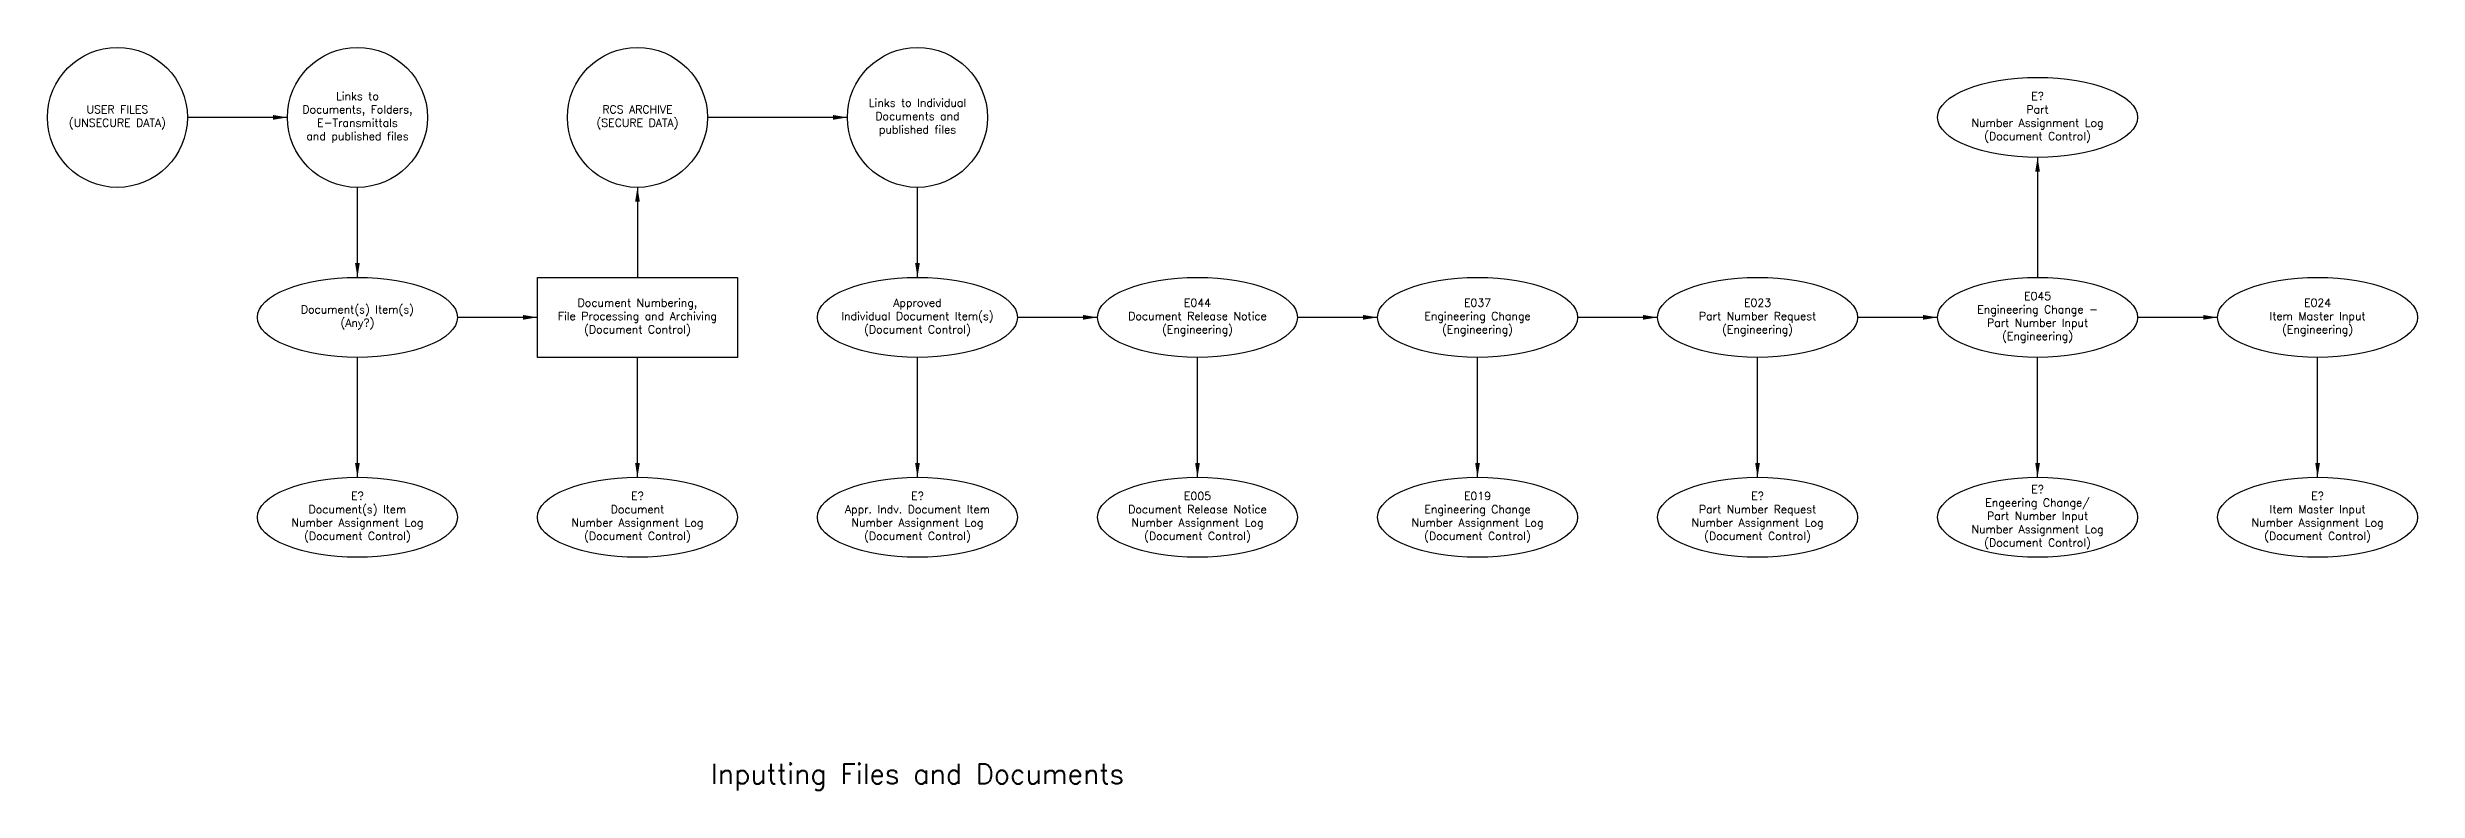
# Model space of a CAD drawing. Header units: inches. Extents: x -45 to 85, y -72 to 25.
# Drawn here: x 25.8 to 85, y -71.8 to -53.2 of the extents above; entities that cross this region are included whole.
import ezdxf

# ---------------------------------------------------------------- set-up
doc = ezdxf.new("R2010")
doc.units = ezdxf.units.IN
doc.header["$MEASUREMENT"] = 0
doc.styles.get("Standard").update_dxf_attribs({"font": 'simplex.shx'})
doc.dimstyles.get("Standard").update_dxf_attribs({"dimtxt": 0.18, "dimasz": 0.18, "dimexe": 0.18, "dimexo": 0.0625, "dimgap": 0.09, "dimtad": 0, "dimtih": 1, "dimtoh": 1, "dimdec": 4, "dimzin": 0, "dimdsep": 46, "dimtxsty": 'Standard', "dimcen": 0.09, "dimadec": 0, "dimazin": 0, "dimtfac": 1, "dimtdec": 4, "dimtofl": 0, "dimtmove": 0, "dimatfit": 3, "dimfxl": 0, "dimtolj": 1, "dimtzin": 0, "dimarcsym": 0})

msp = doc.modelspace()

# ---------------------------------------------------------------- linework, layer by layer
msp.add_lwpolyline([(38, -59), (43, -59), (43, -61), (38, -61)], close=True)
for centre in [(27.5, -55), (33.5, -55), (40.5, -55), (47.5, -55)]:
    msp.add_circle(centre, 1.75)
for centre in [(75.5, -55), (33.5, -65), (40.5, -65), (47.5, -65), (54.5, -65), (61.5, -65), (68.5, -65), (75.5, -65), (82.5, -65)]:
    msp.add_ellipse(centre, major_axis=(2.5, 0), ratio=0.4)
at = {"color": 1}
for centre in [(33.5, -60), (47.5, -60), (54.5, -60), (61.5, -60), (68.5, -60), (75.5, -60), (82.5, -60)]:
    msp.add_ellipse(centre, major_axis=(2.5, 0), ratio=0.4, dxfattribs=at)

# ---------------------------------------------------------------- texts
at = {"char_height": 0.2, "attachment_point": 5}
for s, insert in [('Links to\\PDocuments, Folders,\\PE-Transmittals\\Pand published files', (33.5, -55)), ('E?\\PPart\\PNumber Assignment Log\\P(Document Control)', (75.5, -55)), ('USER FILES\\P(UNSECURE DATA)', (27.5, -55)), ('RCS ARCHIVE\\P(SECURE DATA)', (40.5, -55)), ('Links to Individual\\PDocuments and\\Ppublished files', (47.5, -55)), ('Document Numbering, \\PFile Processing and Archiving\\P(Document Control)', (40.5, -60)), ('E?\\PDocument(s) Item\\PNumber Assignment Log\\P(Document Control)', (33.5, -65)), ('E?\\PDocument\\PNumber Assignment Log\\P(Document Control)', (40.5, -65)), ('E?\\PAppr. Indv. Document Item\\PNumber Assignment Log\\P(Document Control)', (47.5, -65)), ('E005\\PDocument Release Notice\\PNumber Assignment Log\\P(Document Control)', (54.5, -65)), ('E019\\PEngineering Change\\PNumber Assignment Log\\P(Document Control)', (61.5, -65)), ('E?\\PPart Number Request\\PNumber Assignment Log\\P(Document Control)', (68.5, -65)), ('E?\\PEngeering Change/\\PPart Number Input\\PNumber Assignment Log\\P(Document Control)', (75.5, -65)), ('E?\\PItem Master Input\\PNumber Assignment Log\\P(Document Control)', (82.5, -65))]:
    msp.add_mtext(s, dxfattribs=dict(at, insert=insert))
at = {"color": 1, "char_height": 0.2, "attachment_point": 5}
for s, insert in [('Document(s) Item(s)\\P(Any?)', (33.5, -60)), ('Approved\\PIndividual Document Item(s)\\P(Document Control)', (47.5, -60)), ('E044\\PDocument Release Notice\\P(Engineering)', (54.5, -60)), ('E037\\PEngineering Change\\P(Engineering)', (61.5, -60)), ('E023\\PPart Number Request\\P(Engineering)', (68.5, -60)), ('E045\\PEngineering Change -\\PPart Number Input\\P(Engineering)', (75.5, -60)), ('E024\\PItem Master Input\\P(Engineering)', (82.5, -60))]:
    msp.add_mtext(s, dxfattribs=dict(at, insert=insert))
at = {"color": 5, "insert": (47.5, -71.5), "char_height": 0.5, "attachment_point": 5}
msp.add_mtext('Inputting Files and Documents', dxfattribs=at)

# ---------------------------------------------------------------- leaders
for points in [[(31.75, -55), (29.25, -55)], [(45.75, -55), (42.25, -55)], [(75.5, -56), (75.5, -59)], [(33.5, -59), (33.5, -56.75)], [(40.5, -56.75), (40.5, -59)], [(47.5, -59), (47.5, -56.75)], [(38, -60), (36, -60)], [(52, -60), (50, -60)], [(59, -60), (57, -60)], [(66, -60), (64, -60)], [(73, -60), (71, -60)], [(80, -60), (78, -60)], [(33.5, -64), (33.5, -61)], [(40.5, -64), (40.5, -61)], [(47.5, -64), (47.5, -61)], [(54.5, -64), (54.5, -61)], [(61.5, -64), (61.5, -61)], [(68.5, -64), (68.5, -61)], [(75.5, -64), (75.5, -61)], [(82.5, -64), (82.5, -61)]]:
    msp.add_leader(points, dimstyle='Standard', override={"dimscale": 2, "dimgap": 0.09, "dimtad": 0})

doc.saveas('drawing.dxf')
